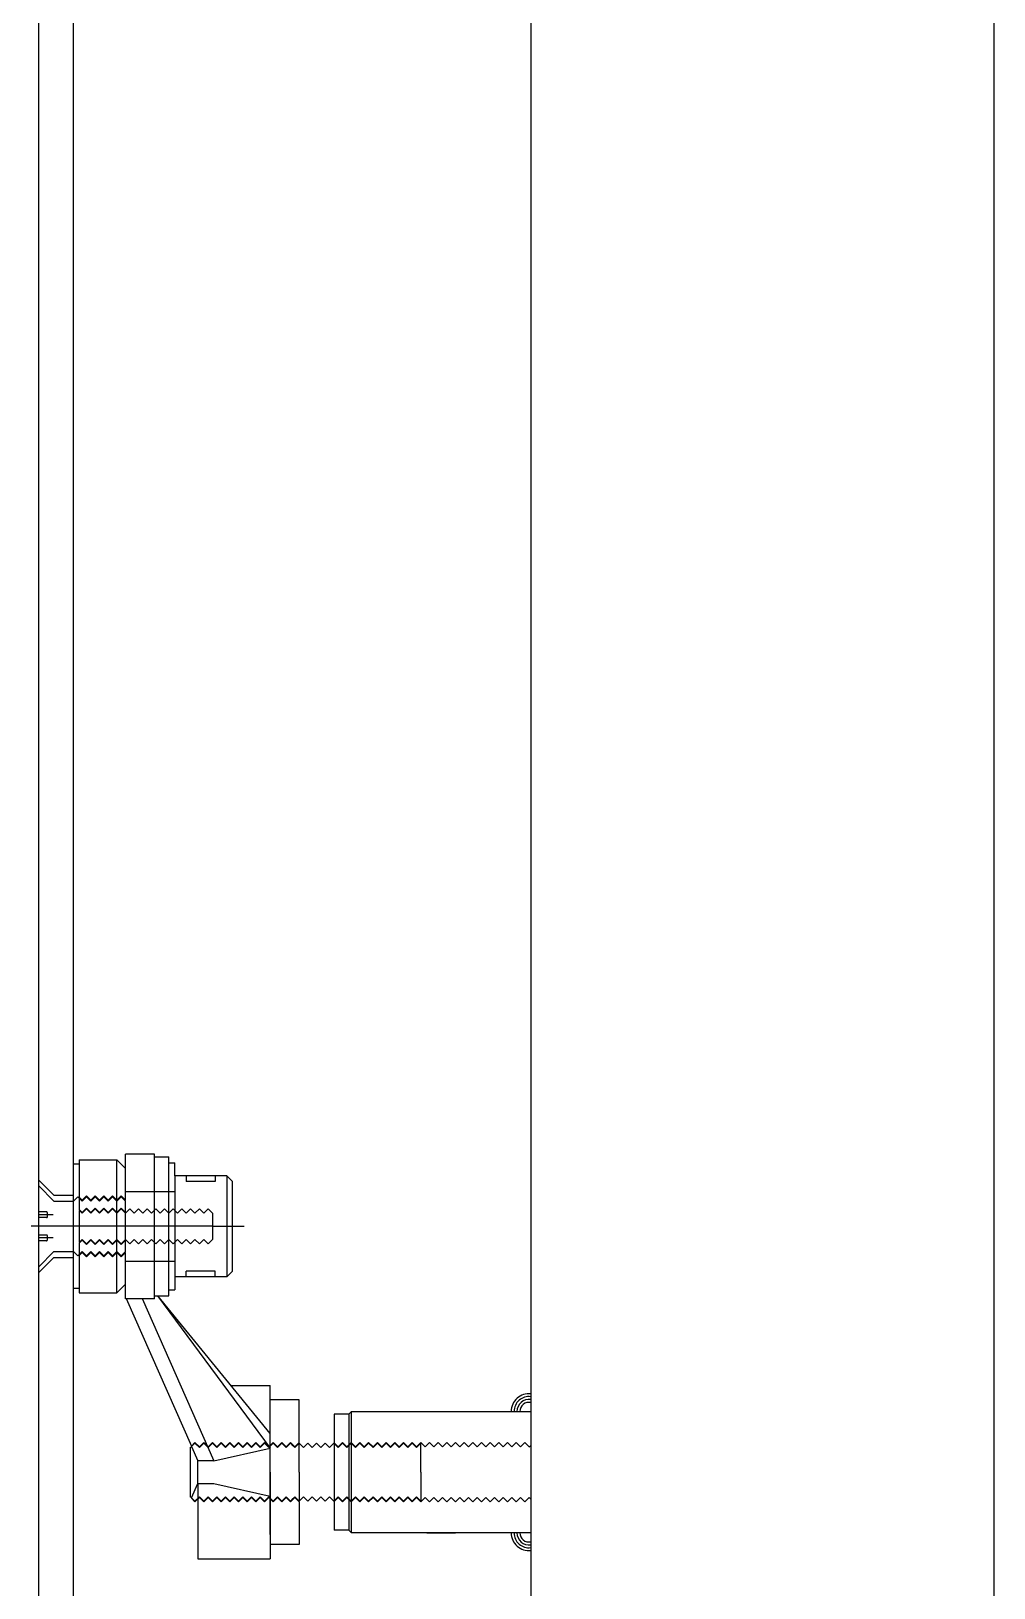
# Model space of a CAD drawing. Header units: millimetres. Extents: x -7616 to 421613, y 91067 to 341353.
# Drawn here: x 307944 to 308277, y 213628 to 214166 of the extents above; entities that cross this region are included whole.
import ezdxf

# ---------------------------------------------------------------- set-up
doc = ezdxf.new("R2010")
doc.units = ezdxf.units.MM
doc.header["$LTSCALE"] = 500
doc.header["$MEASUREMENT"] = 0
doc.linetypes.add('CENTER1', pattern=[8, 6, -1, 0, -1])
doc.linetypes.add('DASH_2', pattern=[34, 30, -1.5, 1, -1.5])
doc.layers.add('e-plan', color=9, linetype='CONTINUOUS')

msp = doc.modelspace()

# ---------------------------------------------------------------- linework, layer by layer
at = {"layer": 'e-plan'}
for p, q in [((308116.93, 215648.16), (308116.93, 213468.16)), ((308276.93, 215648.16), (308276.93, 213468.16)), ((307946.93, 213580.16), (307946.93, 214507.16)), ((307958.93, 213580.16), (307958.93, 214507.16)), ((308116.93, 213689.16), (308116.93, 213647.16))]:
    msp.add_line(p, q, dxfattribs=at)
at = {"layer": 'e-plan', "linetype": 'Continuous'}
for p, q in [((307960.93, 213776.16), (307960.93, 213763.19)), ((307960.93, 213776.16), (307973.93, 213776.16)), ((307973.93, 213761.91), (307973.93, 213776.16)), ((307976.93, 213762.19), (307976.93, 213778.14)), ((307986.93, 213778.14), (307976.93, 213778.14)), ((307986.93, 213728.14), (307986.93, 213778.14)), ((307986.93, 213777.16), (307991.93, 213777.16)), ((307991.93, 213729.16), (307991.93, 213777.16)), ((307960.93, 213774.66), (307958.93, 213774.66)), ((307991.93, 213775.16), (307993.93, 213775.16)), ((307946.93, 213736.33), (307946.93, 213769.99)), ((307952.18, 213763.91), (307946.93, 213769.16)), ((308011.93, 213770.66), (307993.93, 213770.66)), ((308007.93, 213768.66), (307997.93, 213768.66)), ((308013.93, 213768.66), (308011.93, 213770.66)), ((308013.93, 213737.66), (308013.93, 213768.66)), ((307952.18, 213763.91), (307958.93, 213763.91)), ((307952.18, 213761.91), (307958.93, 213761.91)), ((307960.93, 213762.91), (307960.93, 213758.94)), ((307973.93, 213730.16), (307973.93, 213761.91)), ((307976.93, 213748.66), (307976.93, 213761.91)), ((307949.93, 213756.46), (307949.93, 213757.86)), ((307960.93, 213758.66), (307960.93, 213747.66)), ((307949.93, 213748.46), (307949.93, 213749.86)), ((307952.18, 213744.41), (307958.93, 213744.41)), ((307960.93, 213747.38), (307960.93, 213743.41)), ((307976.93, 213744.41), (307976.93, 213748.38)), ((307976.93, 213728.14), (307976.93, 213744.13)), ((307952.18, 213742.41), (307946.93, 213737.16)), ((307952.18, 213742.41), (307958.93, 213742.41)), ((307960.93, 213743.13), (307960.93, 213731.66)), ((308011.93, 213735.66), (307993.93, 213735.66)), ((308007.93, 213737.66), (307997.93, 213737.66)), ((308011.93, 213735.66), (308013.93, 213737.66)), ((307960.93, 213731.66), (307958.93, 213731.66)), ((307960.93, 213731.66), (307960.93, 213730.16)), ((307960.93, 213730.16), (307973.93, 213730.16)), ((307986.93, 213728.14), (307976.93, 213728.14)), ((307977.16, 213728.16), (307999.67, 213677.19)), ((307982.63, 213728.16), (308007.39, 213672.09)), ((307986.93, 213729.16), (307991.93, 213729.16)), ((307987.99, 213729.16), (308026.93, 213676.43)), ((308026.93, 213681.48), (307988.11, 213729.16)), ((307991.93, 213731.16), (307993.93, 213731.16)), ((308013.34, 213698.16), (308026.93, 213698.16)), ((308026.93, 213668.16), (308026.93, 213698.16)), ((308036.93, 213678.44), (308036.93, 213693.16)), ((308026.93, 213668.16), (308026.93, 213689.66)), ((308054.04, 213688.16), (308049.04, 213688.16)), ((308049.04, 213688.16), (308049.04, 213678.33)), ((308055.04, 213689.16), (308054.04, 213688.16)), ((308054.04, 213688.16), (308054.04, 213648.16)), ((308055.04, 213689.16), (308116.93, 213689.16)), ((308055.04, 213647.16), (308055.04, 213689.16)), ((307999.24, 213676.84), (307999.24, 213659.47)), ((307999.76, 213677), (308001.93, 213672.09)), ((308007.39, 213672.09), (308026.93, 213676.43)), ((308036.93, 213668.16), (308036.93, 213678.16)), ((308049.04, 213678.04), (308049.04, 213658.28)), ((308001.93, 213664.24), (308001.93, 213672.09)), ((308007.39, 213672.09), (308001.93, 213672.09)), ((307999.75, 213659.33), (308001.93, 213664.24)), ((308001.93, 213664.24), (308001.93, 213638.16)), ((308001.93, 213664.23), (308007.39, 213664.23)), ((308007.39, 213664.23), (308026.93, 213659.91)), ((308026.93, 213668.16), (308026.93, 213638.16)), ((308026.93, 213646.66), (308026.93, 213668.16)), ((308036.93, 213668.16), (308036.93, 213658.16)), ((308036.93, 213657.88), (308036.93, 213643.16)), ((308049.04, 213658), (308049.04, 213648.16)), ((308054.04, 213648.16), (308049.04, 213648.16)), ((308054.04, 213648.16), (308055.04, 213647.16)), ((308116.93, 213647.16), (308055.04, 213647.16)), ((308081.04, 213647.16), (308090.99, 213647.16)), ((308001.93, 213638.16), (308026.93, 213638.16))]:
    msp.add_line(p, q, dxfattribs=at)
at = {"layer": 'e-plan', "linetype": 'CENTER1'}
for p, q in [((307973.93, 213776.16), (307976.93, 213773.16)), ((307993.93, 213770.66), (307993.93, 213775.16)), ((307946.93, 213767.16), (307952.18, 213761.91)), ((307993.93, 213770.66), (307993.93, 213733.01)), ((307997.93, 213770.66), (307997.93, 213768.66)), ((308007.93, 213770.66), (308007.93, 213768.66)), ((308011.93, 213770.66), (308011.93, 213735.66)), ((307960.43, 213763.41), (307958.93, 213761.91)), ((307961.93, 213761.91), (307960.43, 213763.41)), ((307961.93, 213762.19), (307960.93, 213763.19)), ((307963.43, 213763.69), (307961.93, 213762.19)), ((307963.43, 213763.41), (307961.93, 213761.91)), ((307964.93, 213762.19), (307963.43, 213763.69)), ((307964.93, 213761.91), (307963.43, 213763.41)), ((307966.43, 213763.69), (307964.93, 213762.19)), ((307966.43, 213763.41), (307964.93, 213761.91)), ((307967.93, 213762.19), (307966.43, 213763.69)), ((307967.93, 213761.91), (307966.43, 213763.41)), ((307969.43, 213763.69), (307967.93, 213762.19)), ((307969.43, 213763.41), (307967.93, 213761.91)), ((307970.93, 213762.19), (307969.43, 213763.69)), ((307970.93, 213761.91), (307969.43, 213763.41)), ((307972.43, 213763.69), (307970.93, 213762.19)), ((307972.43, 213763.41), (307970.93, 213761.91)), ((307973.93, 213762.19), (307972.43, 213763.69)), ((307973.93, 213761.91), (307972.43, 213763.41)), ((307975.43, 213763.69), (307973.93, 213762.19)), ((307975.43, 213763.41), (307973.93, 213761.91)), ((307976.93, 213762.19), (307975.43, 213763.69)), ((307976.93, 213761.91), (307975.43, 213763.41)), ((307949.63, 213758.16), (307946.93, 213758.16)), ((307951.93, 213757.16), (307946.93, 213757.16)), ((307949.63, 213756.16), (307946.93, 213756.16)), ((307961.93, 213757.94), (307960.93, 213758.94)), ((307961.93, 213757.66), (307960.93, 213758.66)), ((307963.43, 213759.44), (307961.93, 213757.94)), ((307963.43, 213759.16), (307961.93, 213757.66)), ((307964.93, 213757.94), (307963.43, 213759.44)), ((307964.93, 213757.66), (307963.43, 213759.16)), ((307966.43, 213759.44), (307964.93, 213757.94)), ((307966.43, 213759.16), (307964.93, 213757.66)), ((307967.93, 213757.94), (307966.43, 213759.44)), ((307967.93, 213757.66), (307966.43, 213759.16)), ((307969.43, 213759.44), (307967.93, 213757.94)), ((307969.43, 213759.16), (307967.93, 213757.66)), ((307970.93, 213757.94), (307969.43, 213759.44)), ((307970.93, 213757.66), (307969.43, 213759.16)), ((307972.43, 213759.44), (307970.93, 213757.94)), ((307972.43, 213759.16), (307970.93, 213757.66)), ((307973.93, 213757.94), (307972.43, 213759.44)), ((307973.93, 213757.66), (307972.43, 213759.16)), ((307975.43, 213759.44), (307973.93, 213757.94)), ((307975.43, 213759.16), (307973.93, 213757.66)), ((307976.93, 213757.94), (307975.43, 213759.44)), ((307976.93, 213757.66), (307975.43, 213759.16)), ((307978.43, 213759.16), (307976.93, 213757.66)), ((307979.93, 213757.66), (307978.43, 213759.16)), ((307981.43, 213759.16), (307979.93, 213757.66)), ((307982.93, 213757.66), (307981.43, 213759.16)), ((307984.43, 213759.16), (307982.93, 213757.66)), ((307985.93, 213757.66), (307984.43, 213759.16)), ((307987.43, 213759.16), (307985.93, 213757.66)), ((307988.93, 213757.66), (307987.43, 213759.16)), ((307990.43, 213759.16), (307988.93, 213757.66)), ((307991.93, 213757.66), (307990.43, 213759.16)), ((307993.43, 213759.16), (307991.93, 213757.66)), ((307994.93, 213757.66), (307993.43, 213759.16)), ((307996.43, 213759.16), (307994.93, 213757.66)), ((307997.93, 213757.66), (307996.43, 213759.16)), ((307999.43, 213759.16), (307997.93, 213757.66)), ((308000.93, 213757.66), (307999.43, 213759.16)), ((308002.43, 213759.16), (308000.93, 213757.66)), ((308003.93, 213757.66), (308002.43, 213759.16)), ((308005.43, 213759.16), (308003.93, 213757.66)), ((308006.93, 213757.66), (308005.43, 213759.16)), ((308006.93, 213757.66), (308006.93, 213748.66)), ((308006.93, 213753.16), (307944.33, 213753.16)), ((307949.63, 213750.16), (307946.93, 213750.16)), ((308006.93, 213753.16), (308017.94, 213753.16)), ((307951.93, 213749.16), (307946.93, 213749.16)), ((307949.63, 213748.16), (307946.93, 213748.16)), ((307946.93, 213739.16), (307952.18, 213744.41)), ((307960.43, 213742.91), (307958.93, 213744.41)), ((307961.93, 213744.41), (307960.43, 213742.91)), ((307961.93, 213748.66), (307960.93, 213747.66)), ((307961.93, 213748.38), (307960.93, 213747.38)), ((307961.93, 213744.13), (307960.93, 213743.13)), ((307963.43, 213747.16), (307961.93, 213748.66)), ((307963.43, 213746.88), (307961.93, 213748.38)), ((307963.43, 213742.91), (307961.93, 213744.41)), ((307963.43, 213742.63), (307961.93, 213744.13)), ((307964.93, 213748.66), (307963.43, 213747.16)), ((307964.93, 213748.38), (307963.43, 213746.88)), ((307964.93, 213744.41), (307963.43, 213742.91)), ((307964.93, 213744.13), (307963.43, 213742.63)), ((307966.43, 213747.16), (307964.93, 213748.66)), ((307966.43, 213746.88), (307964.93, 213748.38)), ((307966.43, 213742.91), (307964.93, 213744.41)), ((307966.43, 213742.63), (307964.93, 213744.13)), ((307967.93, 213748.66), (307966.43, 213747.16)), ((307967.93, 213748.38), (307966.43, 213746.88)), ((307967.93, 213744.41), (307966.43, 213742.91)), ((307967.93, 213744.13), (307966.43, 213742.63)), ((307969.43, 213747.16), (307967.93, 213748.66)), ((307969.43, 213746.88), (307967.93, 213748.38)), ((307969.43, 213742.91), (307967.93, 213744.41)), ((307969.43, 213742.63), (307967.93, 213744.13)), ((307970.93, 213748.66), (307969.43, 213747.16)), ((307970.93, 213748.38), (307969.43, 213746.88)), ((307970.93, 213744.41), (307969.43, 213742.91)), ((307970.93, 213744.13), (307969.43, 213742.63)), ((307972.43, 213747.16), (307970.93, 213748.66)), ((307972.43, 213746.88), (307970.93, 213748.38)), ((307972.43, 213742.91), (307970.93, 213744.41)), ((307972.43, 213742.63), (307970.93, 213744.13)), ((307973.93, 213748.66), (307972.43, 213747.16)), ((307973.93, 213748.38), (307972.43, 213746.88)), ((307973.93, 213744.41), (307972.43, 213742.91)), ((307973.93, 213744.13), (307972.43, 213742.63)), ((307975.43, 213747.16), (307973.93, 213748.66)), ((307975.43, 213746.88), (307973.93, 213748.38)), ((307975.43, 213742.91), (307973.93, 213744.41)), ((307975.43, 213742.63), (307973.93, 213744.13)), ((307976.93, 213748.66), (307975.43, 213747.16)), ((307976.93, 213748.38), (307975.43, 213746.88)), ((307976.93, 213744.41), (307975.43, 213742.91)), ((307976.93, 213744.13), (307975.43, 213742.63)), ((307978.43, 213747.16), (307976.93, 213748.66)), ((307979.93, 213748.66), (307978.43, 213747.16)), ((307981.43, 213747.16), (307979.93, 213748.66)), ((307982.93, 213748.66), (307981.43, 213747.16)), ((307984.43, 213747.16), (307982.93, 213748.66)), ((307985.93, 213748.66), (307984.43, 213747.16)), ((307987.43, 213747.16), (307985.93, 213748.66)), ((307988.93, 213748.66), (307987.43, 213747.16)), ((307990.43, 213747.16), (307988.93, 213748.66)), ((307991.93, 213748.66), (307990.43, 213747.16)), ((307993.43, 213747.16), (307991.93, 213748.66)), ((307994.93, 213748.66), (307993.43, 213747.16)), ((307996.43, 213747.16), (307994.93, 213748.66)), ((307997.93, 213748.66), (307996.43, 213747.16)), ((307999.43, 213747.16), (307997.93, 213748.66)), ((308000.93, 213748.66), (307999.43, 213747.16)), ((308002.43, 213747.16), (308000.93, 213748.66)), ((308003.93, 213748.66), (308002.43, 213747.16)), ((308005.43, 213747.16), (308003.93, 213748.66)), ((308006.93, 213748.66), (308005.43, 213747.16)), ((307973.93, 213730.16), (307976.93, 213733.16)), ((307997.93, 213735.66), (307997.93, 213737.66)), ((308007.93, 213735.66), (308007.93, 213737.66)), ((307993.93, 213733.01), (307993.93, 213731.16)), ((307999.43, 213676.66), (307999.24, 213676.85)), ((308000.93, 213678.16), (307999.43, 213676.66)), ((308000.93, 213678.44), (307999.67, 213677.19)), ((308002.43, 213676.94), (308000.93, 213678.44)), ((308002.43, 213676.66), (308000.93, 213678.16)), ((308003.93, 213678.44), (308002.43, 213676.94)), ((308003.93, 213678.16), (308002.43, 213676.66)), ((308005.43, 213676.94), (308003.93, 213678.44)), ((308005.43, 213676.66), (308003.93, 213678.16)), ((308006.93, 213678.44), (308005.43, 213676.94)), ((308006.93, 213678.16), (308005.43, 213676.66)), ((308008.43, 213676.94), (308006.93, 213678.44)), ((308008.43, 213676.66), (308006.93, 213678.16)), ((308009.93, 213678.44), (308008.43, 213676.94)), ((308009.93, 213678.16), (308008.43, 213676.66)), ((308011.43, 213676.94), (308009.93, 213678.44)), ((308011.43, 213676.66), (308009.93, 213678.16)), ((308012.93, 213678.44), (308011.43, 213676.94)), ((308012.93, 213678.16), (308011.43, 213676.66)), ((308014.43, 213676.94), (308012.93, 213678.44)), ((308014.43, 213676.66), (308012.93, 213678.16)), ((308015.93, 213678.44), (308014.43, 213676.94)), ((308015.93, 213678.16), (308014.43, 213676.66)), ((308017.43, 213676.94), (308015.93, 213678.44)), ((308017.43, 213676.66), (308015.93, 213678.16)), ((308018.93, 213678.44), (308017.43, 213676.94)), ((308018.93, 213678.16), (308017.43, 213676.66)), ((308020.43, 213676.94), (308018.93, 213678.44)), ((308020.43, 213676.66), (308018.93, 213678.16)), ((308021.93, 213678.44), (308020.43, 213676.94)), ((308021.93, 213678.16), (308020.43, 213676.66)), ((308023.43, 213676.94), (308021.93, 213678.44)), ((308023.43, 213676.66), (308021.93, 213678.16)), ((308023.43, 213676.94), (308022.43, 213677.94)), ((308024.93, 213678.44), (308023.43, 213676.94)), ((308024.93, 213678.16), (308023.43, 213676.66)), ((308026.43, 213676.94), (308024.93, 213678.44)), ((308026.43, 213676.66), (308024.93, 213678.16)), ((308027.93, 213678.44), (308026.43, 213676.94)), ((308027.93, 213678.16), (308026.43, 213676.66)), ((308029.43, 213676.94), (308027.93, 213678.44)), ((308029.43, 213676.66), (308027.93, 213678.16)), ((308030.93, 213678.44), (308029.43, 213676.94)), ((308030.93, 213678.16), (308029.43, 213676.66)), ((308032.43, 213676.94), (308030.93, 213678.44)), ((308032.43, 213676.66), (308030.93, 213678.16)), ((308033.93, 213678.44), (308032.43, 213676.94)), ((308033.93, 213678.16), (308032.43, 213676.66)), ((308035.43, 213676.94), (308033.93, 213678.44)), ((308035.43, 213676.66), (308033.93, 213678.16)), ((308035.43, 213676.66), (308034.43, 213677.66)), ((308036.93, 213678.44), (308035.43, 213676.94)), ((308036.93, 213678.16), (308035.43, 213676.66)), ((308038.43, 213676.66), (308036.93, 213678.16)), ((308039.93, 213678.16), (308038.43, 213676.66)), ((308041.43, 213676.66), (308039.93, 213678.16)), ((308042.93, 213678.16), (308041.43, 213676.66)), ((308044.43, 213676.66), (308042.93, 213678.16)), ((308045.93, 213678.16), (308044.43, 213676.66)), ((308047.43, 213676.66), (308045.93, 213678.16)), ((308048.93, 213678.16), (308047.43, 213676.66)), ((308050.43, 213676.66), (308048.93, 213678.16)), ((308050.43, 213676.94), (308049.04, 213678.33)), ((308051.93, 213678.44), (308050.43, 213676.94)), ((308051.93, 213678.16), (308050.43, 213676.66)), ((308053.43, 213676.94), (308051.93, 213678.44)), ((308053.43, 213676.66), (308051.93, 213678.16)), ((308054.93, 213678.44), (308053.43, 213676.94)), ((308054.93, 213678.16), (308053.43, 213676.66)), ((308056.43, 213676.94), (308054.93, 213678.44)), ((308056.43, 213676.66), (308054.93, 213678.16)), ((308057.93, 213678.44), (308056.43, 213676.94)), ((308057.93, 213678.16), (308056.43, 213676.66)), ((308059.43, 213676.94), (308057.93, 213678.44)), ((308059.43, 213676.66), (308057.93, 213678.16)), ((308060.93, 213678.44), (308059.43, 213676.94)), ((308060.93, 213678.16), (308059.43, 213676.66)), ((308062.43, 213676.94), (308060.93, 213678.44)), ((308062.43, 213676.66), (308060.93, 213678.16)), ((308063.93, 213678.44), (308062.43, 213676.94)), ((308063.93, 213678.16), (308062.43, 213676.66)), ((308065.43, 213676.94), (308063.93, 213678.44)), ((308065.43, 213676.66), (308063.93, 213678.16)), ((308066.93, 213678.44), (308065.43, 213676.94)), ((308066.93, 213678.16), (308065.43, 213676.66)), ((308068.43, 213676.94), (308066.93, 213678.44)), ((308068.43, 213676.66), (308066.93, 213678.16)), ((308069.93, 213678.44), (308068.43, 213676.94)), ((308069.93, 213678.16), (308068.43, 213676.66)), ((308071.43, 213676.94), (308069.93, 213678.44)), ((308071.43, 213676.66), (308069.93, 213678.16)), ((308072.93, 213678.44), (308071.43, 213676.94)), ((308072.93, 213678.16), (308071.43, 213676.66)), ((308074.43, 213676.94), (308072.93, 213678.44)), ((308074.43, 213676.66), (308072.93, 213678.16)), ((308075.93, 213678.44), (308074.43, 213676.94)), ((308075.93, 213678.16), (308074.43, 213676.66)), ((308077.43, 213676.94), (308075.93, 213678.44)), ((308077.43, 213676.66), (308075.93, 213678.16)), ((308078.93, 213678.44), (308077.43, 213676.94)), ((308078.93, 213678.16), (308077.43, 213676.66)), ((308078.93, 213678.44), (308080.43, 213676.94)), ((308078.93, 213668.16), (308078.93, 213678.16)), ((308080.43, 213676.94), (308081.93, 213678.44)), ((308081.93, 213678.44), (308083.43, 213676.94)), ((308083.43, 213676.94), (308084.93, 213678.44)), ((308084.93, 213678.44), (308086.43, 213676.94)), ((308086.43, 213676.94), (308087.93, 213678.44)), ((308087.93, 213678.44), (308089.43, 213676.94)), ((308089.43, 213676.94), (308090.93, 213678.44)), ((308090.93, 213678.44), (308092.43, 213676.94)), ((308092.43, 213676.94), (308093.93, 213678.44)), ((308093.93, 213678.44), (308095.43, 213676.94)), ((308095.43, 213676.94), (308096.93, 213678.44)), ((308096.93, 213678.44), (308098.43, 213676.94)), ((308098.43, 213676.94), (308099.93, 213678.44)), ((308099.93, 213678.44), (308101.43, 213676.94)), ((308101.43, 213676.94), (308102.93, 213678.44)), ((308102.93, 213678.44), (308104.43, 213676.94)), ((308104.43, 213676.94), (308105.93, 213678.44)), ((308105.93, 213678.44), (308107.43, 213676.94)), ((308107.43, 213676.94), (308108.93, 213678.44)), ((308108.93, 213678.44), (308110.43, 213676.94)), ((308110.43, 213676.94), (308111.93, 213678.44)), ((308111.93, 213678.44), (308113.43, 213676.94)), ((308113.43, 213676.94), (308114.93, 213678.44)), ((308114.93, 213678.44), (308116.43, 213676.94)), ((308116.43, 213676.94), (308116.93, 213677.44)), ((308078.93, 213668.16), (308078.93, 213658.16)), ((307999.43, 213659.66), (307999.24, 213659.47)), ((308000.93, 213658.16), (307999.43, 213659.66)), ((308000.93, 213657.88), (307999.67, 213659.14)), ((308002.43, 213659.66), (308000.93, 213658.16)), ((308002.43, 213659.38), (308000.93, 213657.88)), ((308003.93, 213658.16), (308002.43, 213659.66)), ((308003.93, 213657.88), (308002.43, 213659.38)), ((308005.43, 213659.66), (308003.93, 213658.16)), ((308005.43, 213659.38), (308003.93, 213657.88)), ((308006.93, 213658.16), (308005.43, 213659.66)), ((308006.93, 213657.88), (308005.43, 213659.38)), ((308008.43, 213659.66), (308006.93, 213658.16)), ((308008.43, 213659.38), (308006.93, 213657.88)), ((308009.93, 213658.16), (308008.43, 213659.66)), ((308009.93, 213657.88), (308008.43, 213659.38)), ((308011.43, 213659.66), (308009.93, 213658.16)), ((308011.43, 213659.38), (308009.93, 213657.88)), ((308012.93, 213658.16), (308011.43, 213659.66)), ((308012.93, 213657.88), (308011.43, 213659.38)), ((308014.43, 213659.66), (308012.93, 213658.16)), ((308014.43, 213659.38), (308012.93, 213657.88)), ((308015.93, 213658.16), (308014.43, 213659.66)), ((308015.93, 213657.88), (308014.43, 213659.38)), ((308017.43, 213659.66), (308015.93, 213658.16)), ((308017.43, 213659.38), (308015.93, 213657.88)), ((308018.93, 213658.16), (308017.43, 213659.66)), ((308018.93, 213657.88), (308017.43, 213659.38)), ((308020.43, 213659.66), (308018.93, 213658.16)), ((308020.43, 213659.38), (308018.93, 213657.88)), ((308021.93, 213658.16), (308020.43, 213659.66)), ((308021.93, 213657.88), (308020.43, 213659.38)), ((308023.43, 213659.66), (308021.93, 213658.16)), ((308023.43, 213659.38), (308021.93, 213657.88)), ((308023.43, 213659.38), (308022.43, 213658.38)), ((308024.93, 213658.16), (308023.43, 213659.66)), ((308024.93, 213657.88), (308023.43, 213659.38)), ((308026.43, 213659.66), (308024.93, 213658.16)), ((308026.43, 213659.38), (308024.93, 213657.88)), ((308027.93, 213658.16), (308026.43, 213659.66)), ((308027.93, 213657.88), (308026.43, 213659.38)), ((308029.43, 213659.66), (308027.93, 213658.16)), ((308029.43, 213659.38), (308027.93, 213657.88)), ((308030.93, 213658.16), (308029.43, 213659.66)), ((308030.93, 213657.88), (308029.43, 213659.38)), ((308032.43, 213659.66), (308030.93, 213658.16)), ((308032.43, 213659.38), (308030.93, 213657.88)), ((308033.93, 213658.16), (308032.43, 213659.66)), ((308033.93, 213657.88), (308032.43, 213659.38)), ((308035.43, 213659.66), (308033.93, 213658.16)), ((308035.43, 213659.38), (308033.93, 213657.88)), ((308035.43, 213659.66), (308034.43, 213658.66)), ((308036.93, 213658.16), (308035.43, 213659.66)), ((308036.93, 213657.88), (308035.43, 213659.38)), ((308038.43, 213659.66), (308036.93, 213658.16)), ((308039.93, 213658.16), (308038.43, 213659.66)), ((308041.43, 213659.66), (308039.93, 213658.16)), ((308042.93, 213658.16), (308041.43, 213659.66)), ((308044.43, 213659.66), (308042.93, 213658.16)), ((308045.93, 213658.16), (308044.43, 213659.66)), ((308047.43, 213659.66), (308045.93, 213658.16)), ((308048.93, 213658.16), (308047.43, 213659.66)), ((308050.43, 213659.66), (308048.93, 213658.16)), ((308050.43, 213659.38), (308049.04, 213658)), ((308051.93, 213658.16), (308050.43, 213659.66)), ((308051.93, 213657.88), (308050.43, 213659.38)), ((308053.43, 213659.66), (308051.93, 213658.16)), ((308053.43, 213659.38), (308051.93, 213657.88)), ((308054.93, 213658.16), (308053.43, 213659.66)), ((308054.93, 213657.88), (308053.43, 213659.38)), ((308056.43, 213659.66), (308054.93, 213658.16)), ((308056.43, 213659.38), (308054.93, 213657.88)), ((308057.93, 213658.16), (308056.43, 213659.66)), ((308057.93, 213657.88), (308056.43, 213659.38)), ((308059.43, 213659.66), (308057.93, 213658.16)), ((308059.43, 213659.38), (308057.93, 213657.88)), ((308060.93, 213658.16), (308059.43, 213659.66)), ((308060.93, 213657.88), (308059.43, 213659.38)), ((308062.43, 213659.66), (308060.93, 213658.16)), ((308062.43, 213659.38), (308060.93, 213657.88)), ((308063.93, 213658.16), (308062.43, 213659.66)), ((308063.93, 213657.88), (308062.43, 213659.38)), ((308065.43, 213659.66), (308063.93, 213658.16)), ((308065.43, 213659.38), (308063.93, 213657.88)), ((308066.93, 213658.16), (308065.43, 213659.66)), ((308066.93, 213657.88), (308065.43, 213659.38)), ((308068.43, 213659.66), (308066.93, 213658.16)), ((308068.43, 213659.38), (308066.93, 213657.88)), ((308069.93, 213658.16), (308068.43, 213659.66)), ((308069.93, 213657.88), (308068.43, 213659.38)), ((308071.43, 213659.66), (308069.93, 213658.16)), ((308071.43, 213659.38), (308069.93, 213657.88)), ((308072.93, 213658.16), (308071.43, 213659.66)), ((308072.93, 213657.88), (308071.43, 213659.38)), ((308074.43, 213659.66), (308072.93, 213658.16)), ((308074.43, 213659.38), (308072.93, 213657.88)), ((308075.93, 213658.16), (308074.43, 213659.66)), ((308075.93, 213657.88), (308074.43, 213659.38)), ((308077.43, 213659.66), (308075.93, 213658.16)), ((308077.43, 213659.38), (308075.93, 213657.88)), ((308078.93, 213658.16), (308077.43, 213659.66)), ((308078.93, 213657.88), (308077.43, 213659.38)), ((308078.93, 213657.88), (308080.43, 213659.38)), ((308080.43, 213659.38), (308081.93, 213657.88)), ((308081.93, 213657.88), (308083.43, 213659.38)), ((308083.43, 213659.38), (308084.93, 213657.88)), ((308084.93, 213657.88), (308086.43, 213659.38)), ((308086.43, 213659.38), (308087.93, 213657.88)), ((308087.93, 213657.88), (308089.43, 213659.38)), ((308089.43, 213659.38), (308090.93, 213657.88)), ((308090.93, 213657.88), (308092.43, 213659.38)), ((308092.43, 213659.38), (308093.93, 213657.88)), ((308093.93, 213657.88), (308095.43, 213659.38)), ((308095.43, 213659.38), (308096.93, 213657.88)), ((308096.93, 213657.88), (308098.43, 213659.38)), ((308098.43, 213659.38), (308099.93, 213657.88)), ((308099.93, 213657.88), (308101.43, 213659.38)), ((308101.43, 213659.38), (308102.93, 213657.88)), ((308102.93, 213657.88), (308104.43, 213659.38)), ((308104.43, 213659.38), (308105.93, 213657.88)), ((308105.93, 213657.88), (308107.43, 213659.38)), ((308107.43, 213659.38), (308108.93, 213657.88)), ((308108.93, 213657.88), (308110.43, 213659.38)), ((308110.43, 213659.38), (308111.93, 213657.88)), ((308111.93, 213657.88), (308113.43, 213659.38)), ((308113.43, 213659.38), (308114.93, 213657.88)), ((308114.93, 213657.88), (308116.43, 213659.38)), ((308116.43, 213659.38), (308116.93, 213658.88))]:
    msp.add_line(p, q, dxfattribs=at)
at = {"layer": 'e-plan', "linetype": 'DASH_2'}
for p, q in [((307976.93, 213765.16), (307993.93, 213765.16)), ((307976.93, 213741.16), (307993.93, 213741.16)), ((308036.93, 213693.16), (308026.93, 213693.16)), ((308036.93, 213643.16), (308026.93, 213643.16))]:
    msp.add_line(p, q, dxfattribs=at)
at = {"layer": 'e-plan', "linetype": 'CENTER1'}
for centre, start, end in [((307949.63, 213757.86), 0, 90), ((307949.63, 213756.46), 270, 0), ((307949.63, 213749.86), 0, 90), ((307949.63, 213748.46), 270, 0)]:
    msp.add_arc(centre, 0.3, start, end, dxfattribs=at)
at = {"layer": 'e-plan', "linetype": 'Continuous'}
for centre, radius, start, end in [((308116.29, 213689.18), 6.11, 83.9869, 180.1886), ((308116.29, 213689.18), 5.11, 82.8047, 180.1886), ((308116.29, 213689.18), 4.11, 81.0413, 180.1886), ((308116.29, 213689.18), 3.11, 78.1246, 180.1886), ((308116.29, 213647.14), 6.11, 179.8114, 276.0131), ((308116.29, 213647.14), 5.11, 179.8114, 277.1953), ((308116.29, 213647.14), 4.11, 179.8114, 278.9587), ((308116.29, 213647.14), 3.11, 179.8114, 281.8754)]:
    msp.add_arc(centre, radius, start, end, dxfattribs=at)

doc.saveas('drawing.dxf')
